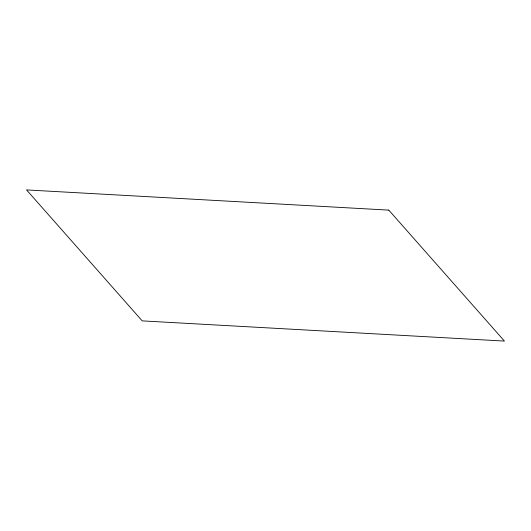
<?xml version="1.0" encoding="UTF-8"?>
<svg xmlns="http://www.w3.org/2000/svg" width="531" height="531" viewBox="0 0 531 531"><rect width="100%" height="100%" fill="white"/><g stroke="black" fill="none" stroke-linecap="round" stroke-linejoin="round"><path stroke-width="0.8" d="M388.792 210.123L26.55 189.919L142.208 320.877L504.45 341.081L388.792 210.123"/></g></svg>
